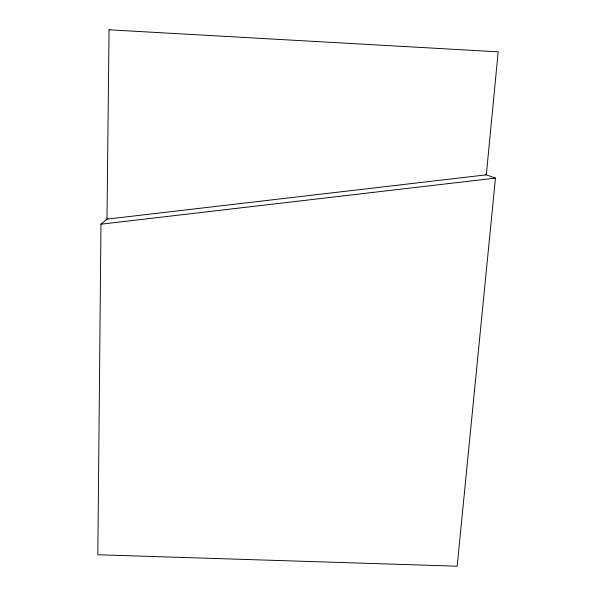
<?xml version="1.0" encoding="UTF-8"?>
<svg xmlns="http://www.w3.org/2000/svg" width="596" height="596" viewBox="0 0 596 596"><rect width="100%" height="100%" fill="white"/><g stroke="black" fill="none" stroke-linecap="round" stroke-linejoin="round"><path stroke-width="0.89" d="M107.787 218.464L100.97 224.2L97.819 554.757L457.162 566.2L495.462 178.107L485.382 174.509M100.97 224.2L495.462 178.107M109.053 29.8L106.989 219.134L486.306 174.837L498.182 51.83L109.053 29.8"/></g></svg>
